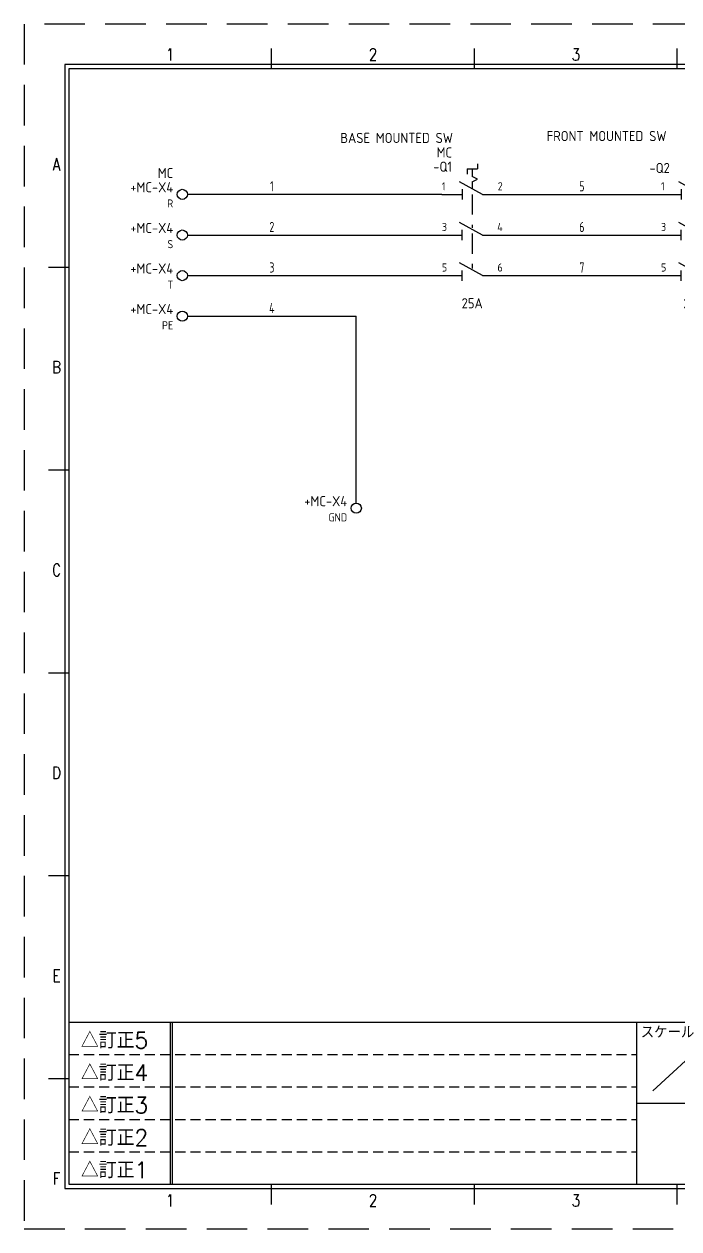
# Model space of a CAD drawing. Extents: x 0 to 420, y 0 to 297.
# Drawn here: x 0 to 161.4, y 0 to 297 of the extents above; entities that cross this region are included whole.
import ezdxf
from ezdxf.enums import TextEntityAlignment as Align

# ---------------------------------------------------------------- set-up
doc = ezdxf.new("R2010")
doc.units = 0
doc.header["$LTSCALE"] = 10
for name, pattern in [('DASHED', [0.75, 0.5, -0.25]), ('DASHEDX2', [1.5, 1, -0.5]), ('HIDDEN', [0.375, 0.25, -0.125])]:
    doc.linetypes.add(name, pattern=pattern)
doc.layers.get('0').update_dxf_attribs({"linetype": 'CONTINUOUS'})
for name, color, linetype in [('COMMENT', 4, 'CONTINUOUS'), ('DESC', 150, 'CONTINUOUS'), ('GRN_2.5mm^2', 3, 'CONTINUOUS'), ('HIDDEN', 7, 'HIDDEN'), ('LINK', 9, 'DASHED'), ('LOC', 8, 'CONTINUOUS'), ('MISC', 7, 'CONTINUOUS'), ('SYMS', 7, 'CONTINUOUS'), ('TAGS', 150, 'CONTINUOUS'), ('TAN_4.0mm^2', 253, 'CONTINUOUS'), ('TERMS', 123, 'CONTINUOUS'), ('TITLE', 4, 'CONTINUOUS'), ('WIRENO', 72, 'CONTINUOUS'), ('ZUWAKU', 7, 'CONTINUOUS')]:
    doc.layers.add(name, color=color, linetype=linetype)
doc.styles.get("Standard").update_dxf_attribs({"font": 'romans', "width": 0.8, "bigfont": 'extfont'})
doc.styles.add('WD_IEC', font='isocp2.shx', dxfattribs={"width": 0.9, "height": 4, "bigfont": 'extfont2.shx'})

# ---------------------------------------------------------------- blocks, each defined once
blk = doc.blocks.new('JIS_tblock_a3(L)')
at = {"layer": 'HIDDEN'}
for p, q in [((-398, 32), (-258, 32)), ((-398, 24), (-258, 24)), ((-398, 16), (-258, 16)), ((-398, 8), (-258, 8))]:
    blk.add_line(p, q, dxfattribs=at)
at = {"layer": 'ZUWAKU'}
for p, q in [((-398, 40), (0, 40)), ((-398, 40), (-398, 0)), ((-373, 40), (-373, 0)), ((-372.5, 40), (-372.5, 0)), ((-258, 0), (-258, 40)), ((-238, 40), (-238, 20)), ((-218, 40), (-218, 20)), ((-198, 40), (-198, 20)), ((-178, 40), (-178, 20)), ((-158, 0), (-158, 40)), ((0, 0), (0, 40)), ((-241, 35), (-254, 23)), ((-238, 34), (-158, 34)), ((-158, 30), (0, 30)), ((-78, 30), (-78, 20)), ((-258, 20), (-158, 20)), ((-158, 20), (0, 20)), ((-20, 20), (-20, 0)), ((-398, 0), (0, 0))]:
    blk.add_line(p, q, dxfattribs=at)
at = {"layer": 'TITLE'}
for tag, p, height in [('REVINFO51', (-370, 34), 3), ('ORDER2', (-139, 32.5), 5), ('REVINFO41', (-370, 26), 3), ('INFO1', (-139, 22.5), 5), ('SCALE0', (-247.5, 23), 3), ('REVINFO31', (-370, 18), 3), ('REVINFO21', (-370, 10), 3), ('ORDER1', (-136, 6), 5), ('REVINFO11', (-370, 2), 3)]:
    blk.add_attdef(tag, p, '', height=height, dxfattribs=at)
for tag, p in [('REVDATEY5', (-306, 34)), ('REVDATEM5', (-298, 34)), ('REVDATED5', (-290, 34)), ('REVDESIGN5', (-260, 34)), ('SCALE1', (-251, 29)), ('REVDATEY4', (-306, 26)), ('REVDATEM4', (-298, 26)), ('REVDATED4', (-290, 26)), ('REVDESIGN4', (-260, 26)), ('REVDATEY3', (-306, 18)), ('REVDATEM3', (-298, 18)), ('REVDATED3', (-290, 18)), ('REVDESIGN3', (-260, 18)), ('REVDATEY2', (-306, 10)), ('REVDATEM2', (-298, 10)), ('REVDATED2', (-290, 10)), ('REVDESIGN2', (-260, 10)), ('REVDATEY1', (-306, 2)), ('REVDATEM1', (-298, 2)), ('REVDATED1', (-290, 2)), ('REVDESIGN1', (-260, 2))]:
    blk.add_attdef(tag, text='', height=3, dxfattribs=at).set_placement(p, align=Align.RIGHT)
for tag, height, p in [('DESIGN1', 3, (-228, 27)), ('DESIGN2', 3, (-208, 27)), ('DESIGN3', 3, (-188, 27)), ('DESIGN4', 3, (-168, 27)), ('FILENAME0', 5, (-47.8, 25)), ('PAGE0', 3, (-10.3, 8.6))]:
    blk.add_attdef(tag, text='', height=height, dxfattribs=at).set_placement(p, align=Align.MIDDLE)
at = {"layer": 'TITLE', "flags": 1}
blk.add_attdef('LPAGE0', text='', height=3, dxfattribs=at).set_placement((-11, 3), align=Align.CENTER)
for tag, p in [('TYPE0', (-398, 0)), ('ORDER3', (-398, 0)), ('ORDER4', (-398, 0)), ('ORDER5', (-398, 0)), ('ORDER6', (-398, 0)), ('ORDER7', (-398, 0)), ('ORDER8', (-398, 0)), ('ORDER9', (-398, 0)), ('ORDER10', (-398, 0)), ('ORDER11', (-398, 0)), ('ORDER12', (-398, 0)), ('ORDER13', (-398, 0)), ('ORDER14', (-398, 0)), ('ORDER15', (-398, 0)), ('ORDER16', (-398, 0)), ('ORDER17', (-398, 0)), ('ORDER18', (-398, 0)), ('ORDER19', (-398, 0)), ('ORDER20', (-398, 0)), ('ORDER21', (-398, 0)), ('ORDER22', (-398, 0)), ('ORDER23', (-398, 0)), ('SCALETYPE0', (-398, 0)), ('DATEY1', (-398, 0)), ('DATEM1', (-398, 0)), ('DATED1', (-398, 0)), ('DATEY2', (-398, 0)), ('DATEM2', (-398, 0)), ('DATED2', (-398, 0)), ('BANNAME0', (-398, 0)), ('INFO3', (-398, 0)), ('INFO4', (-398, 0)), ('INFO5', (-398, 0)), ('INFO6', (-398, 0)), ('INFO7', (-398, 0)), ('INFO8', (-398, 0)), ('INFO9', (-398, 0)), ('INFO10', (-398, 0)), ('INFO11', (-398, 0)), ('INFO12', (-398, 0)), ('INFO13', (-398, 0)), ('INFO14', (-398, 0)), ('INFO15', (-398, 0)), ('INFO16', (-398, 0)), ('INFO17', (-398, 0)), ('INFO18', (-398, 0)), ('INFO19', (-398, 0)), ('INFO20', (-398, 0)), ('INFO21', (-398, 0)), ('INFO22', (-398, 0)), ('INFO23', (-398, 0)), ('INFO24', (-398, 0)), ('DATEY3', (-398, 0)), ('DATEM3', (-398, 0)), ('DATED3', (-398, 0)), ('DATEY4', (-398, 0)), ('DATEM4', (-398, 0)), ('DATED4', (-398, 0)), ('DATEY5', (-398, 0)), ('DATEM5', (-398, 0)), ('DATED5', (-398, 0)), ('DATEY6', (-398, 0)), ('DATEM6', (-398, 0)), ('DATED6', (-398, 0)), ('REFERENCETYPE0', (-398, 0)), ('INFO2', (-397.7, 0))]:
    blk.add_attdef(tag, p, '', height=3, dxfattribs=at)
at = {"layer": 'TITLE', "width": 0.8, "flags": 1}
for tag in ['REVINFO12', 'REVINFO13', 'REVINFO22', 'REVINFO23', 'REVINFO32', 'REVINFO33', 'REVINFO42', 'REVINFO43', 'REVINFO52', 'REVINFO53', 'REVINFO61', 'REVINFO62', 'REVINFO63', 'REVINFO71', 'REVINFO72', 'REVINFO73', 'REVINFO81', 'REVINFO82', 'REVINFO83', 'REVDESIGN6', 'REVDESIGN7', 'REVDESIGN8', 'REVDATEY6', 'REVDATEM6', 'REVDATED6', 'REVDATEY7', 'REVDATEM7', 'REVDATED7', 'REVDATEY8', 'REVDATEM8', 'REVDATED8']:
    blk.add_attdef(tag, (-398, 0), '', height=3, dxfattribs=at)
at = {"layer": 'TITLE', "flags": 1}
blk.add_attdef('PAPER0', text='', height=1, dxfattribs=at).set_placement((-3, -1), align=Align.TOP_RIGHT)
at = {"layer": 'ZUWAKU'}
for s, height, p in [('スケール', 3, (-257, 36)), ('納品先', 3, (-156, 36)), ('△訂正5', 4, (-395, 33.5)), ('△訂正4', 4, (-395, 25.5)), ('図面名称', 3, (-156, 26)), ('図番', 3, (-77, 26)), ('△訂正3', 4, (-395, 17.5)), ('オーダー番号', 3, (-156, 15)), ('△訂正2', 4, (-395, 9.5)), ('△訂正1', 4, (-395, 1.5))]:
    blk.add_text(s, height=height, dxfattribs=at).set_placement(p)
for s, p in [('設 計', (-228, 35)), ('製 図', (-208, 35)), ('検 図', (-188, 35)), ('承 認', (-168, 35)), ('ﾍﾟｰｼﾞNo.', (-10.23, 14.88))]:
    blk.add_text(s, height=3.5, dxfattribs=at).set_placement(p, align=Align.CENTER)
blk = doc.blocks.new('HDS21')
for p, q in [((2.5, 0), (-3.12, 3.12)), ((-7.5, 0), (-2.5, 0)), ((-7.5, 0), (-3.75, 0)), ((-2.5, -1.25), (-2.5, 1.25)), ((2.5, 0), (7.5, 0))]:
    blk.add_line(p, q)
at = {"style": 'WD_IEC'}
for tag, p in [('INST', (-5, 11.12)), ('LOC', (-5, 7.62)), ('TAG2', (-5, 4.12)), ('DESC1', (-5, -10)), ('DESC2', (-5, -13.5)), ('DESC3', (-5, -17))]:
    blk.add_attdef(tag, text='', height=2.5, dxfattribs=at).set_placement(p, align=Align.RIGHT)
for tag, p, height, flags in [('MFG', (4.92, 12.12), 1.5, 9), ('CAT', (4.92, 9.62), 1.5, 9), ('TERM01', (-7.5, 1), 2, 8), ('X4TERM01', (-7.5, 0), 0.32, 1), ('X2LINK', (0, 1.75), 0.32, 1), ('X8LINK', (0, 0.38), 0.32, 1), ('X1TERM02', (7.5, 0), 0.32, 1), ('CONTACT', (11.25, -2.5), 1, 1), ('ASSYCODE', (11, -4), 1, 1), ('FAMILY', (11, -5.5), 1, 1), ('CATDESC', (11, -7), 1, 1)]:
    blk.add_attdef(tag, p, '', height=height, dxfattribs=dict(at, flags=flags))
at = {"style": 'WD_IEC', "flags": 8}
for tag, height, p in [('TERM02', 2, (7.5, 1)), ('XREF', 2.5, (-5, -6.25))]:
    blk.add_attdef(tag, text='', height=height, dxfattribs=at).set_placement(p, align=Align.RIGHT)
blk = doc.blocks.new('VT0002')
blk.add_circle((0, 0), 1.25)
at = {"style": 'WD_IEC'}
for tag, p in [('INST', (-2.25, 7.5)), ('LOC', (-2.25, 4))]:
    blk.add_attdef(tag, text='', height=2.5, dxfattribs=at).set_placement(p, align=Align.RIGHT)
at = {"style": 'WD_IEC', "flags": 1}
for tag, p, height in [('ASSYCODE', (2.75, 10.75), 1), ('CATDESC', (2.75, 9.25), 1), ('MFG', (2.75, 7.25), 1.5), ('CAT', (2.75, 4.75), 1.5), ('X4TERM01', (-1.25, 0), 0.32), ('X4PIN01', (-1.25, 1), 0.4), ('X4TERMDESC01', (-1.25, 0.5), 0.4), ('X2TERM01', (0, 1.25), 0.32), ('X2PIN01', (0, 2.25), 0.4), ('X2TERMDESC01', (0, 1.75), 0.4), ('X8PIN01', (0, -0.25), 0.4), ('X1TERM01', (1.25, 0), 0.32), ('X1PIN01', (1.25, 1), 0.4), ('X1TERMDESC01', (1.25, 0.5), 0.4), ('X8TERM01', (0, -1.25), 0.32), ('X8TERMDESC01', (0, -0.75), 0.4), ('STRIPSEQ', (0, -3), 0.4), ('LINKTERM', (0, -2), 0.4)]:
    blk.add_attdef(tag, p, '', height=height, dxfattribs=at)
at = {"style": 'WD_IEC', "flags": 8}
for tag, height, p in [('TAGSTRIP', 2.5, (-2.25, 0.5)), ('TERM01', 2, (-2.25, -3.25))]:
    blk.add_attdef(tag, text='', height=height, dxfattribs=at).set_placement(p, align=Align.RIGHT)
blk = doc.blocks.new('HT0002')
blk.add_circle((0, 0), 1.25)
at = {"style": 'WD_IEC'}
for tag, p in [('INST', (-2.25, 7.5)), ('LOC', (-2.25, 4))]:
    blk.add_attdef(tag, text='', height=2.5, dxfattribs=at).set_placement(p, align=Align.RIGHT)
at = {"style": 'WD_IEC', "flags": 1}
for tag, p, height in [('ASSYCODE', (2.75, 10.75), 1), ('CATDESC', (2.75, 9.25), 1), ('MFG', (2.75, 7.25), 1.5), ('CAT', (2.75, 4.75), 1.5), ('X4TERM01', (-1.25, 0), 0.32), ('X4PIN01', (-1.25, 1), 0.4), ('X4TERMDESC01', (-1.25, 0.5), 0.4), ('X2TERM01', (0, 1.25), 0.32), ('X2PIN01', (0, 2.25), 0.4), ('X2TERMDESC01', (0, 1.75), 0.4), ('X8PIN01', (0, -0.25), 0.4), ('X1TERM01', (1.25, 0), 0.32), ('X1PIN01', (1.25, 1), 0.4), ('X1TERMDESC01', (1.25, 0.5), 0.4), ('X8TERM01', (0, -1.25), 0.32), ('X8TERMDESC01', (0, -0.75), 0.4), ('STRIPSEQ', (0, -3), 0.4), ('LINKTERM', (0, -2), 0.4)]:
    blk.add_attdef(tag, p, '', height=height, dxfattribs=at)
at = {"style": 'WD_IEC', "flags": 8}
for tag, height, p in [('TAGSTRIP', 2.5, (-2.25, 0.5)), ('TERM01', 2, (-2.25, -3.25))]:
    blk.add_attdef(tag, text='', height=height, dxfattribs=at).set_placement(p, align=Align.RIGHT)
blk = doc.blocks.new('HDS11')
for p, q in [((-1.25, 6.25), (1.25, 6.25)), ((-1.25, 6.25), (-1.25, 5)), ((0, 6.25), (0, 4.38)), ((1.25, 7.5), (1.25, 6.25)), ((2.5, 0), (-3.12, 3.12)), ((1.25, 3.75), (0, 4.38)), ((0, 3.12), (1.25, 3.75)), ((0, 3.12), (0, 1.39)), ((-7.5, 0), (-2.5, 0)), ((-2.5, 1.25), (-2.5, -1.25)), ((2.5, 0), (7.5, 0))]:
    blk.add_line(p, q)
at = {"style": 'WD_IEC'}
for tag, p in [('INST', (-5, 11.12)), ('LOC', (-5, 7.62)), ('TAG1', (-5, 4.12)), ('RATING1', (-5, -7.5)), ('DESC1', (-5, -15)), ('DESC2', (-5, -18.5)), ('DESC3', (-5, -22))]:
    blk.add_attdef(tag, text='', height=2.5, dxfattribs=at).set_placement(p, align=Align.RIGHT)
for tag, p, height, flags in [('MFG', (4.92, 12.12), 1.5, 9), ('CAT', (4.92, 9.62), 1.5, 9), ('TERM01', (-7.5, 1), 2, 8), ('X4TERM01', (-7.5, 0), 0.32, 1), ('X8LINK', (0, 0), 0.32, 1), ('X1TERM02', (7.5, 0), 0.32, 1), ('ASSYCODE', (12.25, -2.75), 1, 1), ('FAMILY', (12.25, -4.25), 1, 1), ('CATDESC', (12.25, -5.75), 1, 1), ('CONTACT', (12.5, -7.5), 1, 1)]:
    blk.add_attdef(tag, p, '', height=height, dxfattribs=dict(at, flags=flags))
at = {"style": 'WD_IEC', "flags": 8}
blk.add_attdef('TERM02', text='', height=2, dxfattribs=at).set_placement((7.5, 1), align=Align.RIGHT)
at = {"lineweight": 15, "style": 'WD_IEC'}
blk.add_attdef('XREF', text='', height=2.5, dxfattribs=at).set_placement((-5, -11.25), align=Align.RIGHT)
blk = doc.blocks.new('WD_WNH')
at = {"linetype": 'Continuous', "style": 'WD_IEC', "width": 0.8}
blk.add_attdef('WIRENO', text='', height=2.5, dxfattribs=at).set_placement((0, 0.75), align=Align.CENTER)
at = {"style": 'WD_IEC', "flags": 1}
for tag, p in [('W08USER', (0, 0.375)), ('W04USER', (0, 0.875)), ('W05USER', (0, 0.75)), ('W09USER', (0, 0.25)), ('W03USER', (0, 1)), ('W06USER', (0, 0.625)), ('W07USER', (0, 0.5)), ('W02USER', (0, 1.125)), ('W01USER', (0, 1.25)), ('W10USER', (0, 0.125))]:
    blk.add_attdef(tag, text='', height=0.08, dxfattribs=at).set_placement(p, align=Align.CENTER)
blk = doc.blocks.new('JIS_border_a3(L)')
at = {"layer": 'ZUWAKU', "color": 5, "linetype": 'DASHEDX2'}
for p, q in [((420, 297), (0, 297)), ((0, 297), (0, 0)), ((0, 0), (420, 0))]:
    blk.add_line(p, q, dxfattribs=at)
at = {"layer": 'ZUWAKU'}
for p, q in [((61, 286), (61, 291)), ((111, 286), (111, 291)), ((161, 286), (161, 291)), ((11, 237), (6, 237)), ((11, 187), (6, 187)), ((11, 137), (6, 137)), ((11, 87), (6, 87)), ((11, 37), (6, 37)), ((61, 6), (61, 11)), ((111, 6), (111, 11)), ((161, 6), (161, 11))]:
    blk.add_line(p, q, dxfattribs=at)
at = {"layer": 'ZUWAKU', "color": 5}
for p, q in [((10, 287), (10, 10)), ((410, 287), (10, 287)), ((11, 286), (11, 11)), ((409, 286), (11, 286)), ((10, 10), (410, 10)), ((11, 11), (409, 11))]:
    blk.add_line(p, q, dxfattribs=at)
at = {"layer": 'COMMENT', "width": 0.8}
for s, p in [('1', (36, 289.5)), ('2', (86, 289.5)), ('3', (136, 289.5)), ('A', (8, 262.43)), ('B', (8, 212.43)), ('C', (8, 162.43)), ('D', (8, 112.43)), ('E', (8, 62.43)), ('F', (8, 12.43)), ('1', (36, 7)), ('2', (86, 7)), ('3', (136, 7))]:
    blk.add_text(s, height=3, dxfattribs=at).set_placement(p, align=Align.MIDDLE)

msp = doc.modelspace()

# ---------------------------------------------------------------- linework, layer by layer
at = {"layer": 'GRN_2.5mm^2'}
for p in [(40.25, 225), (81.88, 178.9)]:
    msp.add_line(p, (81.88, 225), dxfattribs=at)
at = {"layer": 'LINK'}
for points in [[(110.47, 255.03), (110.47, 246.75)], [(110.47, 245.38), (110.47, 236.75)]]:
    msp.add_lwpolyline(points, dxfattribs=at)
at = {"layer": 'TAN_4.0mm^2'}
for p, q in [((102.97, 255.03), (40.25, 255.03)), ((117.97, 255.03), (156.98, 255.03)), ((40.25, 245), (102.97, 245)), ((117.97, 245), (156.98, 245)), ((40.25, 235), (102.97, 235)), ((117.97, 235), (156.98, 235))]:
    msp.add_line(p, q, dxfattribs=at)

# ---------------------------------------------------------------- block references
msp.add_blockref('JIS_border_a3(L)', (0, 0))
msp.add_blockref('JIS_tblock_a3(L)', (409, 11)).add_auto_attribs({'ORDER1': '注文番号', 'ORDER2': '顧客名', 'INFO1': '電源'})
at = {"layer": 'SYMS'}
ref = msp.add_blockref('HDS11', (164.48, 255.03), dxfattribs=at)
ref.add_attrib('TAG1', '-Q2', dxfattribs={"layer": 'TAGS', "height": 2.5, "style": 'WD_IEC'}).set_placement((159.16, 260.28), align=Align.RIGHT)
ref.add_attrib('RATING1', '25A', dxfattribs={"layer": 'MISC', "height": 2.5, "style": 'WD_IEC'}).set_placement((167.69, 226.94), align=Align.RIGHT)
ref.add_attrib('DESC1', 'FRONT MOUNTED SW', dxfattribs={"layer": 'DESC', "height": 2.5, "style": 'WD_IEC'}).set_placement((158.34, 268.15), align=Align.RIGHT)
ref.add_attrib('TERM01', '1', (156.98, 256.03), dxfattribs={"layer": 'TERMS', "height": 2, "style": 'WD_IEC', "flags": 8})
ref.add_attrib('TERM02', '2', dxfattribs={"layer": 'TERMS', "height": 2, "style": 'WD_IEC', "flags": 8}).set_placement((171.98, 256.03), align=Align.RIGHT)
ref = msp.add_blockref('HDS11', (110.47, 255.03), dxfattribs=at)
ref.add_attrib('TAG1', '-Q1', dxfattribs={"layer": 'TAGS', "height": 2.5, "style": 'WD_IEC'}).set_placement((105.47, 260.6), align=Align.RIGHT)
ref.add_attrib('LOC', 'MC', dxfattribs={"layer": 'LOC', "height": 2.5, "style": 'WD_IEC'}).set_placement((105.47, 264.1), align=Align.RIGHT)
ref.add_attrib('RATING1', '25A', dxfattribs={"layer": 'MISC', "height": 2.5, "style": 'WD_IEC'}).set_placement((113.04, 226.94), align=Align.RIGHT)
ref.add_attrib('DESC1', 'BASE MOUNTED SW', dxfattribs={"layer": 'DESC', "height": 2.5, "style": 'WD_IEC'}).set_placement((105.7, 267.69), align=Align.RIGHT)
ref.add_attrib('TERM01', '1', (102.97, 256.03), dxfattribs={"layer": 'TERMS', "height": 2, "style": 'WD_IEC', "flags": 8})
ref.add_attrib('TERM02', '2', dxfattribs={"layer": 'TERMS', "height": 2, "style": 'WD_IEC', "flags": 8}).set_placement((117.97, 256.03), align=Align.RIGHT)
ref = msp.add_blockref('HT0002', (39, 255.03), dxfattribs=at)
ref.add_attrib('TAGSTRIP', '+MC-X4', dxfattribs={"layer": 'TAGS', "height": 2.5, "style": 'WD_IEC', "flags": 8}).set_placement((36.75, 255.53), align=Align.RIGHT)
ref.add_attrib('LOC', 'MC', dxfattribs={"layer": 'LOC', "height": 2.5, "style": 'WD_IEC'}).set_placement((36.75, 259.03), align=Align.RIGHT)
ref.add_attrib('TERM01', 'R', dxfattribs={"layer": 'TERMS', "height": 2, "style": 'WD_IEC', "flags": 8}).set_placement((36.75, 251.78), align=Align.RIGHT)
ref = msp.add_blockref('HT0002', (39, 245), dxfattribs=at)
ref.add_attrib('TAGSTRIP', '+MC-X4', dxfattribs={"layer": 'TAGS', "height": 2.5, "style": 'WD_IEC', "flags": 8}).set_placement((36.75, 245.5), align=Align.RIGHT)
ref.add_attrib('TERM01', 'S', dxfattribs={"layer": 'TERMS', "height": 2, "style": 'WD_IEC', "flags": 8}).set_placement((36.75, 241.75), align=Align.RIGHT)
ref = msp.add_blockref('HDS21', (110.47, 245), dxfattribs=at)
ref.add_attrib('TERM01', '3', (102.97, 246), dxfattribs={"layer": 'TERMS', "height": 2, "style": 'WD_IEC', "flags": 8})
ref.add_attrib('TERM02', '4', dxfattribs={"layer": 'TERMS', "height": 2, "style": 'WD_IEC', "flags": 8}).set_placement((117.97, 246), align=Align.RIGHT)
ref = msp.add_blockref('HDS21', (164.48, 245), dxfattribs=at)
ref.add_attrib('TERM01', '3', (156.98, 246), dxfattribs={"layer": 'TERMS', "height": 2, "style": 'WD_IEC', "flags": 8})
ref.add_attrib('TERM02', '4', dxfattribs={"layer": 'TERMS', "height": 2, "style": 'WD_IEC', "flags": 8}).set_placement((171.98, 246), align=Align.RIGHT)
ref = msp.add_blockref('HT0002', (39, 235), dxfattribs=at)
ref.add_attrib('TAGSTRIP', '+MC-X4', dxfattribs={"layer": 'TAGS', "height": 2.5, "style": 'WD_IEC', "flags": 8}).set_placement((36.75, 235.5), align=Align.RIGHT)
ref.add_attrib('TERM01', 'T', dxfattribs={"layer": 'TERMS', "height": 2, "style": 'WD_IEC', "flags": 8}).set_placement((36.75, 231.75), align=Align.RIGHT)
ref = msp.add_blockref('HDS21', (110.47, 235), dxfattribs=at)
ref.add_attrib('TERM01', '5', (102.97, 236), dxfattribs={"layer": 'TERMS', "height": 2, "style": 'WD_IEC', "flags": 8})
ref.add_attrib('TERM02', '6', dxfattribs={"layer": 'TERMS', "height": 2, "style": 'WD_IEC', "flags": 8}).set_placement((117.97, 236), align=Align.RIGHT)
ref = msp.add_blockref('HDS21', (164.48, 235), dxfattribs=at)
ref.add_attrib('TERM01', '5', (156.98, 236), dxfattribs={"layer": 'TERMS', "height": 2, "style": 'WD_IEC', "flags": 8})
ref.add_attrib('TERM02', '6', dxfattribs={"layer": 'TERMS', "height": 2, "style": 'WD_IEC', "flags": 8}).set_placement((171.98, 236), align=Align.RIGHT)
ref = msp.add_blockref('HT0002', (39, 225), dxfattribs=at)
ref.add_attrib('TAGSTRIP', '+MC-X4', dxfattribs={"layer": 'TAGS', "height": 2.5, "style": 'WD_IEC', "flags": 8}).set_placement((36.75, 225.5), align=Align.RIGHT)
ref.add_attrib('TERM01', 'PE', dxfattribs={"layer": 'TERMS', "height": 2, "style": 'WD_IEC', "flags": 8}).set_placement((36.75, 221.75), align=Align.RIGHT)
ref = msp.add_blockref('VT0002', (81.88, 177.65), dxfattribs=at)
ref.add_attrib('TAGSTRIP', '+MC-X4', dxfattribs={"layer": 'TAGS', "height": 2.5, "style": 'WD_IEC', "flags": 8}).set_placement((79.63, 178.15), align=Align.RIGHT)
ref.add_attrib('TERM01', 'GND', dxfattribs={"layer": 'TERMS', "height": 2, "style": 'WD_IEC', "flags": 8}).set_placement((79.63, 174.4), align=Align.RIGHT)
at = {"layer": 'WIRENO'}
ref = msp.add_blockref('WD_WNH', (61.07, 255.03), dxfattribs=at)
ref.add_attrib('WIRENO', '1', dxfattribs={"linetype": 'Continuous', "height": 2.5, "style": 'WD_IEC', "width": 0.8}).set_placement((61.07, 255.78), align=Align.CENTER)
ref = msp.add_blockref('WD_WNH', (137.48, 255.03), dxfattribs=at)
ref.add_attrib('WIRENO', '5', dxfattribs={"linetype": 'Continuous', "height": 2.5, "style": 'WD_IEC', "width": 0.8}).set_placement((137.48, 255.78), align=Align.CENTER)
ref = msp.add_blockref('WD_WNH', (61.07, 245), dxfattribs=at)
ref.add_attrib('WIRENO', '2', dxfattribs={"linetype": 'Continuous', "height": 2.5, "style": 'WD_IEC', "width": 0.8}).set_placement((61.07, 245.75), align=Align.CENTER)
ref = msp.add_blockref('WD_WNH', (137.48, 245), dxfattribs=at)
ref.add_attrib('WIRENO', '6', dxfattribs={"linetype": 'Continuous', "height": 2.5, "style": 'WD_IEC', "width": 0.8}).set_placement((137.48, 245.75), align=Align.CENTER)
ref = msp.add_blockref('WD_WNH', (61.07, 235), dxfattribs=at)
ref.add_attrib('WIRENO', '3', dxfattribs={"linetype": 'Continuous', "height": 2.5, "style": 'WD_IEC', "width": 0.8}).set_placement((61.07, 235.75), align=Align.CENTER)
ref = msp.add_blockref('WD_WNH', (137.48, 235), dxfattribs=at)
ref.add_attrib('WIRENO', '7', dxfattribs={"linetype": 'Continuous', "height": 2.5, "style": 'WD_IEC', "width": 0.8}).set_placement((137.48, 235.75), align=Align.CENTER)
ref = msp.add_blockref('WD_WNH', (61.07, 225), dxfattribs=at)
ref.add_attrib('WIRENO', '4', dxfattribs={"linetype": 'Continuous', "height": 2.5, "style": 'WD_IEC', "width": 0.8}).set_placement((61.07, 225.75), align=Align.CENTER)

doc.saveas('drawing.dxf')
